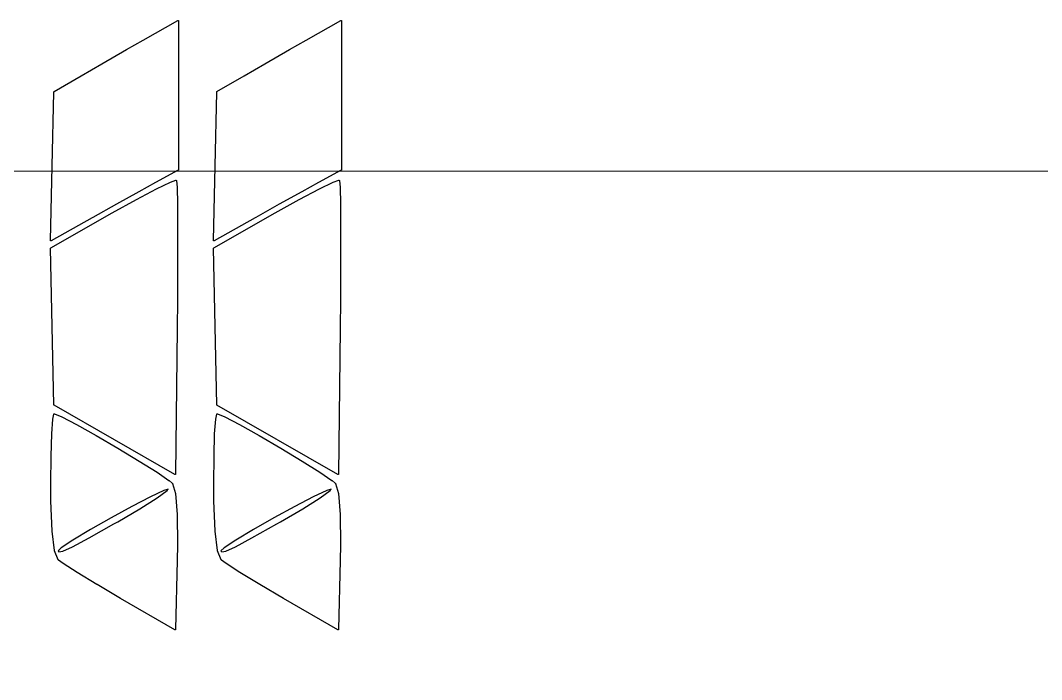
# Model space of a CAD drawing. Header units: millimetres. Extents: x 13 to 222, y -3 to 195.
# Drawn here: x 77.14 to 86.69, y 174.12 to 180.28 of the extents above; entities that cross this region are included whole.
import ezdxf

# ---------------------------------------------------------------- set-up
doc = ezdxf.new("R2010")
doc.units = ezdxf.units.MM
doc.header["$MEASUREMENT"] = 0
doc.layers.add('Ergodox plate', color=7, linetype='Continuous', lineweight=0, true_color=0xf6921e)
doc.layers.add('Silk', color=142, linetype='Continuous')

msp = doc.modelspace()

# ---------------------------------------------------------------- linework, layer by layer
at = {"layer": 'Ergodox plate'}
msp.add_lwpolyline([(99.1433, 40.4438), (22.0105, 40.4437, -0.414214), (15.0105, 47.4437), (15.0105, 171.8737, -0.414214), (22.0105, 178.8737), (125.8816, 178.8738)], format="xyb", dxfattribs=at)
at = {"layer": 'Silk', "linetype": 'Continuous'}
for p, q in [((78.285, 180.0963), (78.609, 180.2809)), ((78.609, 180.2809), (78.61, 180.2811)), ((78.61, 180.2811), (78.611, 180.2814)), ((78.611, 180.2814), (78.611, 180.2815)), ((78.611, 180.2815), (78.612, 180.2814)), ((78.611, 180.2814), (78.611, 180.2814)), ((78.612, 180.2814), (78.613, 180.2814)), ((78.613, 180.2814), (78.613, 180.2814)), ((78.613, 180.2814), (78.613, 180.2814)), ((78.613, 180.2814), (78.614, 180.2811)), ((78.614, 180.2811), (78.614, 180.2809)), ((78.614, 180.2809), (78.614, 180.2808)), ((78.614, 180.2808), (78.614, 180.2808)), ((78.614, 180.2808), (78.615, 180.2803)), ((78.615, 180.2803), (78.616, 180.2797)), ((78.616, 180.2797), (78.616, 180.2797)), ((78.616, 180.2797), (78.616, 180.2797)), ((78.616, 180.2797), (78.616, 180.279)), ((78.616, 180.279), (78.617, 180.2782)), ((78.617, 180.2765), (78.616, 179.5809)), ((78.617, 180.2782), (78.617, 180.2782)), ((78.617, 180.2782), (78.617, 180.2782)), ((78.617, 180.2782), (78.617, 180.2774)), ((78.617, 180.2774), (78.617, 180.2765)), ((79.809, 180.0963), (80.133, 180.2809)), ((80.133, 180.2809), (80.134, 180.2811)), ((80.134, 180.2811), (80.135, 180.2814)), ((80.135, 180.2814), (80.135, 180.2815)), ((80.135, 180.2815), (80.136, 180.2814)), ((80.135, 180.2814), (80.135, 180.2814)), ((80.136, 180.2814), (80.137, 180.2814)), ((80.137, 180.2814), (80.137, 180.2814)), ((80.137, 180.2814), (80.137, 180.2814)), ((80.137, 180.2814), (80.138, 180.2811)), ((80.138, 180.2811), (80.138, 180.2809)), ((80.138, 180.2809), (80.138, 180.2808)), ((80.138, 180.2808), (80.138, 180.2808)), ((80.138, 180.2808), (80.139, 180.2803)), ((80.139, 180.2803), (80.14, 180.2797)), ((80.14, 180.2797), (80.14, 180.2797)), ((80.14, 180.2797), (80.14, 180.2797)), ((80.14, 180.2797), (80.14, 180.279)), ((80.14, 180.279), (80.141, 180.2782)), ((80.141, 180.2765), (80.14, 179.5809)), ((80.141, 180.2782), (80.141, 180.2782)), ((80.141, 180.2782), (80.141, 180.2782)), ((80.141, 180.2782), (80.141, 180.2774)), ((80.141, 180.2774), (80.141, 180.2765)), ((78.131, 180.0083), (78.285, 180.0963)), ((78.285, 180.0963), (78.285, 180.0963)), ((78.285, 180.0963), (78.285, 180.0963)), ((79.655, 180.0083), (79.809, 180.0963)), ((79.809, 180.0963), (79.809, 180.0963)), ((79.809, 180.0963), (79.809, 180.0963)), ((77.9, 179.8757), (78.131, 180.0083)), ((78.131, 180.0083), (78.131, 180.0083)), ((78.131, 180.0083), (78.131, 180.0083)), ((79.424, 179.8757), (79.655, 180.0083)), ((79.655, 180.0083), (79.655, 180.0083)), ((79.655, 180.0083), (79.655, 180.0083)), ((77.706, 179.7638), (77.9, 179.8757)), ((77.9, 179.8757), (77.9, 179.8757)), ((77.9, 179.8757), (77.9, 179.8757)), ((79.23, 179.7638), (79.424, 179.8757)), ((79.424, 179.8757), (79.424, 179.8757)), ((79.424, 179.8757), (79.424, 179.8757)), ((77.452, 179.6158), (77.706, 179.7637)), ((77.706, 179.7637), (77.706, 179.7638)), ((77.706, 179.7637), (77.706, 179.7637)), ((78.976, 179.6158), (79.23, 179.7637)), ((79.23, 179.7637), (79.23, 179.7638)), ((79.23, 179.7637), (79.23, 179.7637)), ((77.434, 178.9181), (77.45, 179.6116)), ((77.45, 179.6133), (77.451, 179.614)), ((77.45, 179.6132), (77.45, 179.6133)), ((77.45, 179.6131), (77.45, 179.6132)), ((77.45, 179.6124), (77.45, 179.6131)), ((77.45, 179.6116), (77.45, 179.6124)), ((77.451, 179.6148), (77.452, 179.6153)), ((77.451, 179.6147), (77.451, 179.6148)), ((77.451, 179.6146), (77.451, 179.6147)), ((77.451, 179.614), (77.451, 179.6146)), ((77.452, 179.6153), (77.452, 179.6158)), ((78.616, 179.5809), (78.616, 179.5809)), ((78.616, 179.5809), (78.616, 178.8853)), ((78.958, 178.9181), (78.974, 179.6116)), ((78.974, 179.6133), (78.975, 179.614)), ((78.974, 179.6132), (78.974, 179.6133)), ((78.974, 179.6131), (78.974, 179.6132)), ((78.974, 179.6124), (78.974, 179.6131)), ((78.974, 179.6116), (78.974, 179.6124)), ((78.975, 179.6148), (78.976, 179.6153)), ((78.975, 179.6147), (78.975, 179.6148)), ((78.975, 179.6146), (78.975, 179.6147)), ((78.975, 179.614), (78.975, 179.6146)), ((78.976, 179.6153), (78.976, 179.6158)), ((80.14, 179.5809), (80.14, 179.5809)), ((80.14, 179.5809), (80.14, 178.8853)), ((77.418, 178.2246), (77.434, 178.9181)), ((77.434, 178.9181), (77.434, 178.9181)), ((78.942, 178.2246), (78.958, 178.9181)), ((78.958, 178.9181), (78.958, 178.9181)), ((78.613, 178.881), (78.402, 178.7655)), ((78.614, 178.8816), (78.613, 178.881)), ((78.613, 178.881), (78.613, 178.881)), ((78.613, 178.881), (78.613, 178.881)), ((78.615, 178.8821), (78.614, 178.8816)), ((78.616, 178.8835), (78.615, 178.8829)), ((78.615, 178.8829), (78.615, 178.8821)), ((78.615, 178.8821), (78.615, 178.8821)), ((78.615, 178.8821), (78.615, 178.8821)), ((78.616, 178.8853), (78.616, 178.8853)), ((78.616, 178.8853), (78.616, 178.8852)), ((78.616, 178.8852), (78.616, 178.8844)), ((78.616, 178.8844), (78.616, 178.8836)), ((78.616, 178.8836), (78.616, 178.8836)), ((78.616, 178.8836), (78.616, 178.8835)), ((80.137, 178.881), (79.926, 178.7655)), ((80.138, 178.8816), (80.137, 178.881)), ((80.137, 178.881), (80.137, 178.881)), ((80.137, 178.881), (80.137, 178.881)), ((80.139, 178.8821), (80.138, 178.8816)), ((80.14, 178.8835), (80.139, 178.8829)), ((80.139, 178.8829), (80.139, 178.8821)), ((80.139, 178.8821), (80.139, 178.8821)), ((80.139, 178.8821), (80.139, 178.8821)), ((80.14, 178.8853), (80.14, 178.8853)), ((80.14, 178.8853), (80.14, 178.8852)), ((80.14, 178.8852), (80.14, 178.8844)), ((80.14, 178.8844), (80.14, 178.8836)), ((80.14, 178.8836), (80.14, 178.8836)), ((80.14, 178.8836), (80.14, 178.8835)), ((78.222, 178.6074), (78.41, 178.7069)), ((78.402, 178.7655), (78.246, 178.6792)), ((78.402, 178.7655), (78.402, 178.7655)), ((78.41, 178.707), (78.54, 178.77)), ((78.41, 178.7069), (78.41, 178.707)), ((78.41, 178.707), (78.41, 178.707)), ((78.54, 178.7702), (78.591, 178.7867)), ((78.54, 178.7701), (78.54, 178.7702)), ((78.54, 178.77), (78.54, 178.7701)), ((78.591, 178.7867), (78.592, 178.7867)), ((78.592, 178.7869), (78.593, 178.787)), ((78.592, 178.7868), (78.592, 178.7869)), ((78.592, 178.7867), (78.592, 178.7868)), ((78.593, 178.7869), (78.593, 178.787)), ((78.593, 178.787), (78.594, 178.7868)), ((78.593, 178.787), (78.593, 178.7869)), ((78.594, 178.7868), (78.595, 178.7866)), ((78.595, 178.7866), (78.595, 178.7865)), ((78.595, 178.7865), (78.595, 178.7865)), ((78.595, 178.7865), (78.596, 178.7861)), ((78.596, 178.7861), (78.596, 178.7857)), ((78.596, 178.7857), (78.596, 178.7856)), ((78.596, 178.7856), (78.596, 178.7855)), ((78.596, 178.7855), (78.597, 178.7849)), ((78.597, 178.7849), (78.597, 178.7843)), ((78.597, 178.7843), (78.597, 178.7842)), ((78.597, 178.7842), (78.597, 178.7841)), ((78.597, 178.7841), (78.598, 178.7834)), ((78.598, 178.7834), (78.598, 178.7827)), ((78.598, 178.7827), (78.598, 178.7825)), ((78.598, 178.7825), (78.598, 178.7824)), ((78.598, 178.7824), (78.603, 178.7225)), ((78.603, 178.7225), (78.603, 178.7223)), ((78.603, 178.7223), (78.603, 178.7222)), ((78.603, 178.7222), (78.607, 178.5651)), ((79.746, 178.6074), (79.934, 178.7069)), ((79.926, 178.7655), (79.77, 178.6792)), ((79.926, 178.7655), (79.926, 178.7655)), ((79.934, 178.707), (80.064, 178.77)), ((79.934, 178.7069), (79.934, 178.707)), ((79.934, 178.707), (79.934, 178.707)), ((80.064, 178.7702), (80.115, 178.7867)), ((80.064, 178.7701), (80.064, 178.7702)), ((80.064, 178.77), (80.064, 178.7701)), ((80.115, 178.7867), (80.116, 178.7867)), ((80.116, 178.7869), (80.117, 178.787)), ((80.116, 178.7868), (80.116, 178.7869)), ((80.116, 178.7867), (80.116, 178.7868)), ((80.117, 178.7869), (80.117, 178.787)), ((80.117, 178.787), (80.118, 178.7868)), ((80.117, 178.787), (80.117, 178.7869)), ((80.118, 178.7868), (80.119, 178.7866)), ((80.119, 178.7866), (80.119, 178.7865)), ((80.119, 178.7865), (80.119, 178.7865)), ((80.119, 178.7865), (80.12, 178.7861)), ((80.12, 178.7861), (80.12, 178.7857)), ((80.12, 178.7857), (80.12, 178.7856)), ((80.12, 178.7856), (80.12, 178.7855)), ((80.12, 178.7855), (80.121, 178.7849)), ((80.121, 178.7849), (80.121, 178.7843)), ((80.121, 178.7843), (80.121, 178.7842)), ((80.121, 178.7842), (80.121, 178.7841)), ((80.121, 178.7841), (80.122, 178.7834)), ((80.122, 178.7834), (80.122, 178.7827)), ((80.122, 178.7827), (80.122, 178.7825)), ((80.122, 178.7825), (80.122, 178.7824)), ((80.122, 178.7824), (80.127, 178.7225)), ((80.127, 178.7225), (80.127, 178.7223)), ((80.127, 178.7223), (80.127, 178.7222)), ((80.127, 178.7222), (80.131, 178.5651)), ((77.996, 178.4816), (78.222, 178.6074)), ((78.246, 178.6792), (78.035, 178.5622)), ((78.222, 178.6074), (78.222, 178.6074)), ((78.222, 178.6074), (78.222, 178.6074)), ((79.52, 178.4816), (79.746, 178.6074)), ((79.77, 178.6792), (79.559, 178.5622)), ((79.746, 178.6074), (79.746, 178.6074)), ((79.746, 178.6074), (79.746, 178.6074)), ((78.035, 178.5622), (77.816, 178.4394)), ((78.607, 178.5651), (78.607, 178.5651)), ((78.607, 178.5651), (78.607, 178.5651)), ((78.607, 178.5651), (78.608, 178.3265)), ((79.559, 178.5622), (79.34, 178.4394)), ((80.131, 178.5651), (80.131, 178.5651)), ((80.131, 178.5651), (80.131, 178.5651)), ((80.131, 178.5651), (80.132, 178.3265)), ((77.423, 178.1559), (77.996, 178.4816)), ((77.808, 178.4351), (77.425, 178.2202)), ((77.816, 178.4394), (77.808, 178.4351)), ((77.816, 178.4394), (77.816, 178.4394)), ((77.996, 178.4816), (77.996, 178.4816)), ((77.996, 178.4816), (77.996, 178.4816)), ((78.947, 178.1559), (79.52, 178.4816)), ((79.332, 178.4351), (78.949, 178.2202)), ((79.34, 178.4394), (79.332, 178.4351)), ((79.34, 178.4394), (79.34, 178.4394)), ((79.52, 178.4816), (79.52, 178.4816)), ((79.52, 178.4816), (79.52, 178.4816)), ((78.608, 178.3265), (78.608, 178.3265)), ((78.608, 178.3265), (78.608, 178.3265)), ((78.608, 178.3265), (78.608, 178.0222)), ((80.132, 178.3265), (80.132, 178.3265)), ((80.132, 178.3265), (80.132, 178.3265)), ((80.132, 178.3265), (80.132, 178.0222)), ((77.418, 178.2238), (77.418, 178.2246)), ((77.418, 178.2246), (77.418, 178.2246)), ((77.418, 178.2246), (77.418, 178.2246)), ((77.418, 178.2229), (77.418, 178.2238)), ((77.419, 178.2222), (77.418, 178.2229)), ((77.418, 178.2229), (77.418, 178.2229)), ((77.418, 178.2229), (77.418, 178.2229)), ((77.419, 178.2214), (77.419, 178.2222)), ((77.42, 178.2208), (77.419, 178.2214)), ((77.419, 178.2214), (77.419, 178.2214)), ((77.419, 178.2214), (77.419, 178.2214)), ((77.42, 178.2203), (77.42, 178.2208)), ((78.942, 178.2238), (78.942, 178.2246)), ((78.942, 178.2246), (78.942, 178.2246)), ((78.942, 178.2246), (78.942, 178.2246)), ((78.942, 178.2229), (78.942, 178.2238)), ((78.943, 178.2222), (78.942, 178.2229)), ((78.942, 178.2229), (78.942, 178.2229)), ((78.942, 178.2229), (78.942, 178.2229)), ((78.943, 178.2214), (78.943, 178.2222)), ((78.944, 178.2208), (78.943, 178.2214)), ((78.943, 178.2214), (78.943, 178.2214)), ((78.943, 178.2214), (78.943, 178.2214)), ((78.944, 178.2203), (78.944, 178.2208)), ((77.42, 178.2202), (77.42, 178.2203)), ((77.421, 178.2199), (77.42, 178.2202)), ((77.42, 178.2202), (77.42, 178.2202)), ((77.42, 178.1532), (77.421, 178.1533)), ((77.42, 178.1524), (77.42, 178.1532)), ((77.42, 178.1516), (77.42, 178.1524)), ((77.42, 178.1515), (77.42, 178.1516)), ((77.435, 177.4203), (77.42, 178.1515)), ((77.42, 178.1515), (77.42, 178.1515)), ((77.422, 178.2196), (77.421, 178.2199)), ((77.421, 178.1548), (77.422, 178.1553)), ((77.421, 178.1547), (77.421, 178.1548)), ((77.421, 178.1548), (77.421, 178.1548)), ((77.421, 178.154), (77.421, 178.1547)), ((77.421, 178.1533), (77.421, 178.154)), ((77.421, 178.1533), (77.421, 178.1533)), ((77.423, 178.2196), (77.422, 178.2196)), ((77.422, 178.2196), (77.422, 178.2196)), ((77.422, 178.2196), (77.422, 178.2196)), ((77.422, 178.1553), (77.423, 178.1559)), ((77.424, 178.2196), (77.423, 178.2196)), ((77.423, 178.1559), (77.423, 178.1559)), ((77.423, 178.1559), (77.423, 178.1559)), ((77.425, 178.2199), (77.424, 178.2196)), ((77.424, 178.2196), (77.424, 178.2196)), ((77.424, 178.2196), (77.424, 178.2196)), ((77.425, 178.2202), (77.425, 178.2202)), ((77.425, 178.2202), (77.425, 178.2201)), ((77.425, 178.2201), (77.425, 178.2199)), ((78.944, 178.2202), (78.944, 178.2203)), ((78.945, 178.2199), (78.944, 178.2202)), ((78.944, 178.2202), (78.944, 178.2202)), ((78.944, 178.1532), (78.945, 178.1533)), ((78.944, 178.1524), (78.944, 178.1532)), ((78.944, 178.1516), (78.944, 178.1524)), ((78.944, 178.1515), (78.944, 178.1516)), ((78.959, 177.4203), (78.944, 178.1515)), ((78.944, 178.1515), (78.944, 178.1515)), ((78.946, 178.2196), (78.945, 178.2199)), ((78.945, 178.1548), (78.946, 178.1553)), ((78.945, 178.1547), (78.945, 178.1548)), ((78.945, 178.1548), (78.945, 178.1548)), ((78.945, 178.154), (78.945, 178.1547)), ((78.945, 178.1533), (78.945, 178.154)), ((78.945, 178.1533), (78.945, 178.1533)), ((78.947, 178.2196), (78.946, 178.2196)), ((78.946, 178.2196), (78.946, 178.2196)), ((78.946, 178.2196), (78.946, 178.2196)), ((78.946, 178.1553), (78.947, 178.1559)), ((78.948, 178.2196), (78.947, 178.2196)), ((78.947, 178.1559), (78.947, 178.1559)), ((78.947, 178.1559), (78.947, 178.1559)), ((78.949, 178.2199), (78.948, 178.2196)), ((78.948, 178.2196), (78.948, 178.2196)), ((78.948, 178.2196), (78.948, 178.2196)), ((78.949, 178.2202), (78.949, 178.2202)), ((78.949, 178.2202), (78.949, 178.2201)), ((78.949, 178.2201), (78.949, 178.2199)), ((78.608, 178.0222), (78.606, 177.6679)), ((78.608, 178.0222), (78.608, 178.0222)), ((78.608, 178.0222), (78.608, 178.0222)), ((80.132, 178.0222), (80.13, 177.6679)), ((80.132, 178.0222), (80.132, 178.0222)), ((80.132, 178.0222), (80.132, 178.0222)), ((78.606, 177.6679), (78.604, 177.401)), ((78.606, 177.6679), (78.606, 177.6679)), ((78.606, 177.6679), (78.606, 177.6679)), ((80.13, 177.6679), (80.128, 177.401)), ((80.13, 177.6679), (80.13, 177.6679)), ((80.13, 177.6679), (80.13, 177.6679)), ((77.45, 176.6891), (77.435, 177.4203)), ((78.604, 177.401), (78.589, 176.041)), ((78.604, 177.401), (78.604, 177.401)), ((78.604, 177.401), (78.604, 177.401)), ((78.974, 176.6891), (78.959, 177.4203)), ((80.128, 177.401), (80.113, 176.041)), ((80.128, 177.401), (80.128, 177.401)), ((80.128, 177.401), (80.128, 177.401)), ((77.44, 176.5543), (77.45, 176.6005)), ((77.45, 176.6883), (77.45, 176.6891)), ((77.45, 176.6875), (77.45, 176.6883)), ((77.45, 176.6874), (77.45, 176.6875)), ((77.451, 176.6867), (77.45, 176.6874)), ((77.45, 176.6874), (77.45, 176.6874)), ((77.45, 176.6005), (77.451, 176.6013)), ((77.451, 176.686), (77.451, 176.6867)), ((77.451, 176.6859), (77.451, 176.686)), ((77.452, 176.6854), (77.451, 176.6859)), ((77.451, 176.6859), (77.451, 176.6859)), ((77.451, 176.6021), (77.452, 176.6027)), ((77.451, 176.602), (77.451, 176.6021)), ((77.451, 176.6013), (77.451, 176.602)), ((77.451, 176.602), (77.451, 176.602)), ((77.452, 176.6849), (77.452, 176.6854)), ((78.581, 176.0367), (77.452, 176.6849)), ((77.452, 176.6033), (77.453, 176.6037)), ((77.452, 176.6027), (77.452, 176.6033)), ((77.452, 176.6033), (77.452, 176.6033)), ((77.452, 176.6033), (77.452, 176.6033)), ((77.453, 176.6037), (77.454, 176.6041)), ((77.454, 176.6041), (77.455, 176.6042)), ((77.454, 176.6041), (77.454, 176.6041)), ((77.454, 176.6041), (77.454, 176.6041)), ((77.455, 176.6043), (77.455, 176.6043)), ((77.455, 176.6043), (77.456, 176.6042)), ((77.455, 176.6042), (77.455, 176.6043)), ((77.455, 176.6043), (77.455, 176.6043)), ((77.456, 176.6042), (77.457, 176.604)), ((77.457, 176.604), (77.457, 176.604)), ((77.457, 176.604), (77.457, 176.604)), ((77.457, 176.604), (77.457, 176.604)), ((77.457, 176.604), (77.525, 176.5764)), ((78.964, 176.5543), (78.974, 176.6005)), ((78.974, 176.6883), (78.974, 176.6891)), ((78.974, 176.6875), (78.974, 176.6883)), ((78.974, 176.6874), (78.974, 176.6875)), ((78.975, 176.6867), (78.974, 176.6874)), ((78.974, 176.6874), (78.974, 176.6874)), ((78.974, 176.6005), (78.975, 176.6013)), ((78.975, 176.686), (78.975, 176.6867)), ((78.975, 176.6859), (78.975, 176.686)), ((78.976, 176.6854), (78.975, 176.6859)), ((78.975, 176.6859), (78.975, 176.6859)), ((78.975, 176.6021), (78.976, 176.6027)), ((78.975, 176.602), (78.975, 176.6021)), ((78.975, 176.6013), (78.975, 176.602)), ((78.975, 176.602), (78.975, 176.602)), ((78.976, 176.6849), (78.976, 176.6854)), ((80.105, 176.0367), (78.976, 176.6849)), ((78.976, 176.6033), (78.977, 176.6037)), ((78.976, 176.6027), (78.976, 176.6033)), ((78.976, 176.6033), (78.976, 176.6033)), ((78.976, 176.6033), (78.976, 176.6033)), ((78.977, 176.6037), (78.978, 176.6041)), ((78.978, 176.6041), (78.979, 176.6042)), ((78.978, 176.6041), (78.978, 176.6041)), ((78.978, 176.6041), (78.978, 176.6041)), ((78.979, 176.6043), (78.979, 176.6043)), ((78.979, 176.6043), (78.98, 176.6042)), ((78.979, 176.6042), (78.979, 176.6043)), ((78.979, 176.6043), (78.979, 176.6043)), ((78.98, 176.6042), (78.981, 176.604)), ((78.981, 176.604), (78.981, 176.604)), ((78.981, 176.604), (78.981, 176.604)), ((78.981, 176.604), (78.981, 176.604)), ((78.981, 176.604), (79.049, 176.5764)), ((77.43, 176.4156), (77.44, 176.5535)), ((77.44, 176.5539), (77.44, 176.5543)), ((77.44, 176.5535), (77.44, 176.5539)), ((77.525, 176.5764), (77.525, 176.5763)), ((77.525, 176.5763), (77.525, 176.5762)), ((77.525, 176.5762), (77.663, 176.5035)), ((77.663, 176.5035), (77.663, 176.5034)), ((77.663, 176.5034), (77.663, 176.5034)), ((77.663, 176.5034), (77.846, 176.4003)), ((78.954, 176.4156), (78.964, 176.5535)), ((78.964, 176.5539), (78.964, 176.5543)), ((78.964, 176.5535), (78.964, 176.5539)), ((79.049, 176.5764), (79.049, 176.5763)), ((79.049, 176.5763), (79.049, 176.5762)), ((79.049, 176.5762), (79.187, 176.5035)), ((79.187, 176.5035), (79.187, 176.5034)), ((79.187, 176.5034), (79.187, 176.5034)), ((79.187, 176.5034), (79.37, 176.4003)), ((77.424, 176.2077), (77.43, 176.4154)), ((77.43, 176.4155), (77.43, 176.4156)), ((77.43, 176.4154), (77.43, 176.4155)), ((78.948, 176.2077), (78.954, 176.4154)), ((78.954, 176.4155), (78.954, 176.4156)), ((78.954, 176.4154), (78.954, 176.4155)), ((77.846, 176.4003), (77.846, 176.4003)), ((77.846, 176.4003), (77.846, 176.4003)), ((77.846, 176.4003), (78.05, 176.2817)), ((79.37, 176.4003), (79.37, 176.4003)), ((79.37, 176.4003), (79.37, 176.4003)), ((79.37, 176.4003), (79.574, 176.2817)), ((78.05, 176.2817), (78.05, 176.2816)), ((78.05, 176.2816), (78.05, 176.2816)), ((78.05, 176.2816), (78.248, 176.1624)), ((79.574, 176.2817), (79.574, 176.2816)), ((79.574, 176.2816), (79.574, 176.2816)), ((79.574, 176.2816), (79.772, 176.1624)), ((77.422, 175.9525), (77.424, 176.2076)), ((77.424, 176.2076), (77.424, 176.2077)), ((77.424, 176.2077), (77.424, 176.2077)), ((78.248, 176.1624), (78.248, 176.1624)), ((78.248, 176.1624), (78.248, 176.1623)), ((78.248, 176.1623), (78.415, 176.0573)), ((78.946, 175.9525), (78.948, 176.2076)), ((78.948, 176.2076), (78.948, 176.2077)), ((78.948, 176.2077), (78.948, 176.2077)), ((79.772, 176.1624), (79.772, 176.1624)), ((79.772, 176.1624), (79.772, 176.1623)), ((79.772, 176.1623), (79.939, 176.0573)), ((78.415, 176.0573), (78.415, 176.0572)), ((78.415, 176.0572), (78.415, 176.0572)), ((78.415, 176.0572), (78.527, 175.9812)), ((78.582, 176.0364), (78.581, 176.0367)), ((78.583, 176.0361), (78.582, 176.0364)), ((78.584, 176.0361), (78.583, 176.0361)), ((78.583, 176.0361), (78.583, 176.0361)), ((78.583, 176.0361), (78.583, 176.0361)), ((78.585, 176.0361), (78.584, 176.0361)), ((78.584, 176.0361), (78.584, 176.0361)), ((78.584, 176.0361), (78.584, 176.0361)), ((78.586, 176.0367), (78.585, 176.0364)), ((78.585, 176.0364), (78.585, 176.0361)), ((78.587, 176.0372), (78.586, 176.0367)), ((78.586, 176.0367), (78.586, 176.0367)), ((78.586, 176.0367), (78.586, 176.0367)), ((78.588, 176.0385), (78.587, 176.0378)), ((78.587, 176.0378), (78.587, 176.0378)), ((78.587, 176.0378), (78.587, 176.0378)), ((78.587, 176.0378), (78.587, 176.0372)), ((78.589, 176.041), (78.588, 176.0401)), ((78.588, 176.0401), (78.588, 176.0393)), ((78.588, 176.0393), (78.588, 176.0393)), ((78.588, 176.0393), (78.588, 176.0393)), ((78.588, 176.0393), (78.588, 176.0385)), ((79.939, 176.0573), (79.939, 176.0572)), ((79.939, 176.0572), (79.939, 176.0572)), ((79.939, 176.0572), (80.051, 175.9812)), ((80.106, 176.0364), (80.105, 176.0367)), ((80.107, 176.0361), (80.106, 176.0364)), ((80.108, 176.0361), (80.107, 176.0361)), ((80.107, 176.0361), (80.107, 176.0361)), ((80.107, 176.0361), (80.107, 176.0361)), ((80.109, 176.0361), (80.108, 176.0361)), ((80.108, 176.0361), (80.108, 176.0361)), ((80.108, 176.0361), (80.108, 176.0361)), ((80.11, 176.0367), (80.109, 176.0364)), ((80.109, 176.0364), (80.109, 176.0361)), ((80.111, 176.0372), (80.11, 176.0367)), ((80.11, 176.0367), (80.11, 176.0367)), ((80.11, 176.0367), (80.11, 176.0367)), ((80.112, 176.0385), (80.111, 176.0378)), ((80.111, 176.0378), (80.111, 176.0378)), ((80.111, 176.0378), (80.111, 176.0378)), ((80.111, 176.0378), (80.111, 176.0372)), ((80.113, 176.041), (80.112, 176.0401)), ((80.112, 176.0401), (80.112, 176.0393)), ((80.112, 176.0393), (80.112, 176.0393)), ((80.112, 176.0393), (80.112, 176.0393)), ((80.112, 176.0393), (80.112, 176.0385)), ((77.422, 175.9524), (77.422, 175.9525)), ((77.422, 175.9525), (77.422, 175.9525)), ((77.423, 175.7899), (77.422, 175.9524)), ((78.527, 175.9812), (78.527, 175.981)), ((78.527, 175.981), (78.528, 175.9809)), ((78.528, 175.9809), (78.557, 175.9556)), ((78.557, 175.9556), (78.558, 175.9551)), ((78.558, 175.9551), (78.558, 175.9547)), ((78.558, 175.9547), (78.558, 175.9545)), ((78.558, 175.9545), (78.559, 175.9542)), ((78.559, 175.9542), (78.559, 175.9537)), ((78.559, 175.9537), (78.559, 175.9532)), ((78.559, 175.9532), (78.587, 175.8585)), ((78.946, 175.9524), (78.946, 175.9525)), ((78.946, 175.9525), (78.946, 175.9525)), ((78.947, 175.7899), (78.946, 175.9524)), ((80.051, 175.9812), (80.051, 175.981)), ((80.051, 175.981), (80.052, 175.9809)), ((80.052, 175.9809), (80.081, 175.9556)), ((80.081, 175.9556), (80.082, 175.9551)), ((80.082, 175.9551), (80.082, 175.9547)), ((80.082, 175.9547), (80.082, 175.9545)), ((80.082, 175.9545), (80.083, 175.9542)), ((80.083, 175.9542), (80.083, 175.9537)), ((80.083, 175.9537), (80.083, 175.9532)), ((80.083, 175.9532), (80.111, 175.8585)), ((78.479, 175.8866), (78.353, 175.8267)), ((78.416, 175.8186), (78.511, 175.8876)), ((78.519, 175.8983), (78.479, 175.8866)), ((78.511, 175.8876), (78.519, 175.8983)), ((78.587, 175.8585), (78.587, 175.858)), ((78.587, 175.858), (78.587, 175.8575)), ((78.587, 175.8575), (78.603, 175.6629)), ((80.003, 175.8866), (79.877, 175.8267)), ((79.94, 175.8186), (80.035, 175.8876)), ((80.043, 175.8983), (80.003, 175.8866)), ((80.035, 175.8876), (80.043, 175.8983)), ((80.111, 175.8585), (80.111, 175.858)), ((80.111, 175.858), (80.111, 175.8575)), ((80.111, 175.8575), (80.127, 175.6629)), ((77.423, 175.7898), (77.423, 175.7899)), ((77.423, 175.7897), (77.423, 175.7898)), ((77.434, 175.506), (77.423, 175.7897)), ((78.353, 175.8267), (78.18, 175.7365)), ((78.255, 175.7168), (78.416, 175.8186)), ((78.947, 175.7898), (78.947, 175.7899)), ((78.947, 175.7897), (78.947, 175.7898)), ((78.958, 175.506), (78.947, 175.7897)), ((79.877, 175.8267), (79.704, 175.7365)), ((79.779, 175.7168), (79.94, 175.8186)), ((78.18, 175.7365), (77.985, 175.6299)), ((78.047, 175.5951), (78.255, 175.7168)), ((78.603, 175.6629), (78.603, 175.6627)), ((78.603, 175.6627), (78.603, 175.6626)), ((78.603, 175.6626), (78.607, 175.3804)), ((79.704, 175.7365), (79.509, 175.6299)), ((79.571, 175.5951), (79.779, 175.7168)), ((80.127, 175.6629), (80.127, 175.6627)), ((80.127, 175.6627), (80.127, 175.6626)), ((80.127, 175.6626), (80.131, 175.3804)), ((77.779, 175.4437), (78.012, 175.5753)), ((77.985, 175.6299), (77.793, 175.521)), ((78.012, 175.5753), (78.047, 175.5951)), ((78.012, 175.5753), (78.012, 175.5753)), ((79.303, 175.4437), (79.536, 175.5753)), ((79.509, 175.6299), (79.317, 175.521)), ((79.536, 175.5753), (79.571, 175.5951)), ((79.536, 175.5753), (79.536, 175.5753)), ((77.434, 175.5058), (77.434, 175.506)), ((77.434, 175.5056), (77.434, 175.5058)), ((77.456, 175.3245), (77.434, 175.5056)), ((77.793, 175.521), (77.629, 175.4237)), ((78.958, 175.5058), (78.958, 175.506)), ((78.958, 175.5056), (78.958, 175.5058)), ((78.98, 175.3245), (78.958, 175.5056)), ((79.317, 175.521), (79.153, 175.4237)), ((77.629, 175.4237), (77.519, 175.352)), ((77.535, 175.3195), (77.625, 175.3609)), ((77.625, 175.3609), (77.779, 175.4437)), ((78.607, 175.3803), (78.605, 175.2333)), ((78.607, 175.3804), (78.607, 175.3803)), ((78.607, 175.3803), (78.607, 175.3803)), ((79.153, 175.4237), (79.043, 175.352)), ((79.059, 175.3195), (79.149, 175.3609)), ((79.149, 175.3609), (79.303, 175.4437)), ((80.131, 175.3803), (80.129, 175.2333)), ((80.131, 175.3804), (80.131, 175.3803)), ((80.131, 175.3803), (80.131, 175.3803)), ((77.457, 175.3244), (77.456, 175.3245)), ((77.457, 175.3242), (77.457, 175.3244)), ((77.457, 175.3238), (77.457, 175.3242)), ((77.457, 175.3232), (77.457, 175.3238)), ((77.492, 175.2383), (77.457, 175.3232)), ((77.457, 175.3232), (77.457, 175.3232)), ((77.519, 175.352), (77.489, 175.3242)), ((77.489, 175.3242), (77.496, 175.3123)), ((77.496, 175.3123), (77.535, 175.3195)), ((78.981, 175.3244), (78.98, 175.3245)), ((78.981, 175.3242), (78.981, 175.3244)), ((78.981, 175.3238), (78.981, 175.3242)), ((78.981, 175.3232), (78.981, 175.3238)), ((79.016, 175.2383), (78.981, 175.3232)), ((78.981, 175.3232), (78.981, 175.3232)), ((79.043, 175.352), (79.013, 175.3242)), ((79.013, 175.3242), (79.02, 175.3123)), ((79.02, 175.3123), (79.059, 175.3195)), ((77.493, 175.2379), (77.492, 175.2383)), ((77.493, 175.2374), (77.493, 175.2379)), ((77.493, 175.2371), (77.493, 175.2374)), ((77.493, 175.2368), (77.493, 175.2371)), ((77.494, 175.2365), (77.493, 175.2368)), ((77.494, 175.2362), (77.494, 175.2365)), ((77.537, 175.2043), (77.494, 175.2362)), ((77.537, 175.2042), (77.537, 175.2043)), ((77.537, 175.2041), (77.537, 175.2042)), ((77.667, 175.1205), (77.537, 175.2041)), ((78.605, 175.2333), (78.589, 174.5889)), ((78.605, 175.2333), (78.605, 175.2333)), ((78.605, 175.2333), (78.605, 175.2333)), ((79.017, 175.2379), (79.016, 175.2383)), ((79.017, 175.2374), (79.017, 175.2379)), ((79.017, 175.2371), (79.017, 175.2374)), ((79.017, 175.2368), (79.017, 175.2371)), ((79.018, 175.2365), (79.017, 175.2368)), ((79.018, 175.2362), (79.018, 175.2365)), ((79.061, 175.2043), (79.018, 175.2362)), ((79.061, 175.2042), (79.061, 175.2043)), ((79.061, 175.2041), (79.061, 175.2042)), ((79.191, 175.1205), (79.061, 175.2041)), ((80.129, 175.2333), (80.113, 174.5889)), ((80.129, 175.2333), (80.129, 175.2333)), ((80.129, 175.2333), (80.129, 175.2333)), ((77.667, 175.1204), (77.667, 175.1205)), ((77.853, 175.0065), (77.667, 175.1204)), ((77.667, 175.1204), (77.667, 175.1204)), ((79.191, 175.1204), (79.191, 175.1205)), ((79.377, 175.0065), (79.191, 175.1204)), ((79.191, 175.1204), (79.191, 175.1204)), ((77.854, 175.0065), (77.853, 175.0065)), ((77.853, 175.0065), (77.853, 175.0065)), ((78.073, 174.8776), (77.854, 175.0065)), ((79.378, 175.0065), (79.377, 175.0065)), ((79.377, 175.0065), (79.377, 175.0065)), ((79.597, 174.8776), (79.378, 175.0065)), ((78.581, 174.5847), (78.073, 174.8776)), ((78.073, 174.8776), (78.073, 174.8776)), ((78.073, 174.8776), (78.073, 174.8776)), ((80.105, 174.5847), (79.597, 174.8776)), ((79.597, 174.8776), (79.597, 174.8776)), ((79.597, 174.8776), (79.597, 174.8776)), ((78.582, 174.5844), (78.581, 174.5847)), ((78.583, 174.5841), (78.582, 174.5844)), ((78.584, 174.5841), (78.583, 174.5841)), ((78.583, 174.5841), (78.583, 174.5841)), ((78.583, 174.5841), (78.583, 174.5841)), ((78.585, 174.5841), (78.584, 174.5841)), ((78.584, 174.5841), (78.584, 174.5841)), ((78.584, 174.5841), (78.584, 174.5841)), ((78.586, 174.5846), (78.585, 174.5844)), ((78.585, 174.5844), (78.585, 174.5841)), ((78.587, 174.5852), (78.586, 174.5847)), ((78.586, 174.5847), (78.586, 174.5847)), ((78.586, 174.5847), (78.586, 174.5846)), ((78.588, 174.5865), (78.587, 174.5858)), ((78.587, 174.5858), (78.587, 174.5858)), ((78.587, 174.5858), (78.587, 174.5857)), ((78.587, 174.5857), (78.587, 174.5852)), ((78.589, 174.5889), (78.588, 174.5881)), ((78.588, 174.5881), (78.588, 174.5873)), ((78.588, 174.5873), (78.588, 174.5873)), ((78.588, 174.5873), (78.588, 174.5872)), ((78.588, 174.5872), (78.588, 174.5865)), ((80.106, 174.5844), (80.105, 174.5847)), ((80.107, 174.5841), (80.106, 174.5844)), ((80.108, 174.5841), (80.107, 174.5841)), ((80.107, 174.5841), (80.107, 174.5841)), ((80.107, 174.5841), (80.107, 174.5841)), ((80.109, 174.5841), (80.108, 174.5841)), ((80.108, 174.5841), (80.108, 174.5841)), ((80.108, 174.5841), (80.108, 174.5841)), ((80.11, 174.5846), (80.109, 174.5844)), ((80.109, 174.5844), (80.109, 174.5841)), ((80.111, 174.5852), (80.11, 174.5847)), ((80.11, 174.5847), (80.11, 174.5847)), ((80.11, 174.5847), (80.11, 174.5846)), ((80.112, 174.5865), (80.111, 174.5858)), ((80.111, 174.5858), (80.111, 174.5858)), ((80.111, 174.5858), (80.111, 174.5857)), ((80.111, 174.5857), (80.111, 174.5852)), ((80.113, 174.5889), (80.112, 174.5881)), ((80.112, 174.5881), (80.112, 174.5873)), ((80.112, 174.5873), (80.112, 174.5873)), ((80.112, 174.5873), (80.112, 174.5872)), ((80.112, 174.5872), (80.112, 174.5865))]:
    msp.add_line(p, q, dxfattribs=at)

doc.saveas('drawing.dxf')
